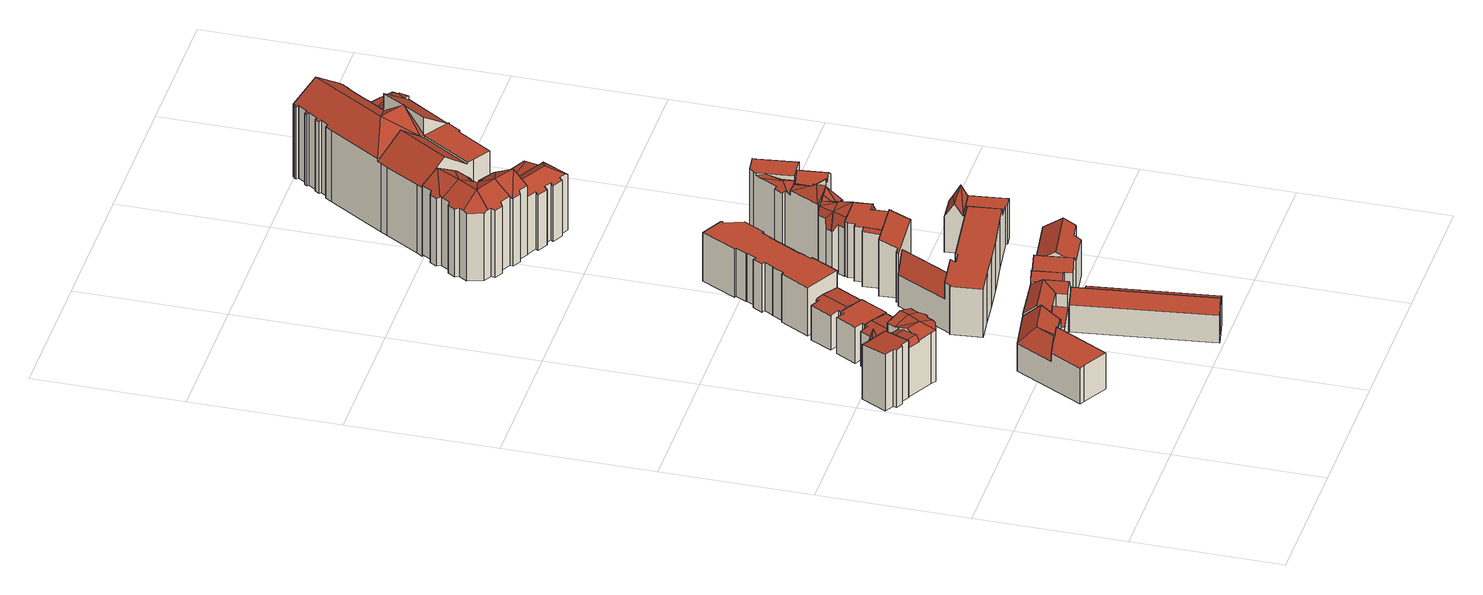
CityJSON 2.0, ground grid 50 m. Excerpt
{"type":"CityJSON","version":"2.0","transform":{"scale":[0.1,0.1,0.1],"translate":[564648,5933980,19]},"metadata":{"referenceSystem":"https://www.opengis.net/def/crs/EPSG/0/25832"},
"CityObjects":{
"building1":{"type":"Building","attributes":{"Gemeindeschluessel":"02000000","Geometrietyp2DReferenz":"3000","function":"31001_1010","roofType":"1000","measuredHeight":21.52,"storeysAboveGround":5},"geometry":[{"type":"MultiSurface","lod":"2","boundaries":[[[0,1,2,3,4]],[[2,5,3]],[[2,6,7,5]],[[1,8,6,2]],[[9,10,11,12]],[[13,14,15,16]],[[4,17,18,0]],[[19,20,21,22]],[[22,21,23,24]],[[24,23,25,26]],[[26,25,14,13]],[[19,22,24,26,13,16,9,12,27,28,29]],[[28,27,30,17,4,3,5,7]],[[19,29,8,1,0,18,20]],[[29,28,7,6,8]],[[10,9,16,15]],[[30,27,12,11]],[[30,11,10,15,14,25,23,21,20,18,17]]],"semantics":{"surfaces":[{"type":"RoofSurface"},{"type":"WallSurface"},{"type":"GroundSurface"}],"values":[0,0,0,0,1,1,1,1,1,1,1,2,1,1,1,1,1,0]}}]},
"building2":{"type":"Building","attributes":{"Gemeindeschluessel":"02000000","Geometrietyp2DReferenz":"3000","function":"31001_1010","roofType":"3100","measuredHeight":14.81,"storeysAboveGround":3},"geometry":[{"type":"MultiSurface","lod":"2","boundaries":[[[31,32,33,34,35,36,37,38,39]],[[31,40,41,42,43]],[[39,44,41,40]],[[45,46,44,47]],[[43,32,31]],[[39,38,44]],[[44,38,37,47,48]],[[49,36,35,50]],[[50,35,34,51]],[[51,34,33,52]],[[49,50,51,52,53,54,55]],[[56,54,53,42]],[[55,54,56,57,46,45]],[[31,39,40]],[[49,55,45,47,37,36]],[[53,52,33,32,43,42]],[[41,44,46,57]],[[41,57,56,42]]],"semantics":{"surfaces":[{"type":"RoofSurface"},{"type":"WallSurface"},{"type":"GroundSurface"}],"values":[0,0,0,0,1,1,1,1,1,1,2,1,1,1,1,1,0,0]}}]},
"building3":{"type":"Building","attributes":{"Gemeindeschluessel":"02000000","Geometrietyp2DReferenz":"3000","function":"31001_1010","roofType":"3100","measuredHeight":20.63,"storeysAboveGround":5},"geometry":[{"type":"MultiSurface","lod":"2","boundaries":[[[58,59,60,61,62]],[[63,64,61,60,65]],[[63,66,67,64]],[[59,68,69,70,71,72,73,65]],[[73,72,74,75,76]],[[72,77,78,74]],[[77,79,80,81,78]],[[82,83,72,71]],[[83,84,85,86,87,88,77,72]],[[88,89,79,77]],[[58,68,59]],[[90,70,69,91]],[[92,81,80,93]],[[94,88,87,95]],[[95,87,86,96]],[[96,86,85,97]],[[97,85,84,98]],[[94,95,96,97,98,99,90,91,100,101,102,92,93,103]],[[101,100,62,61,64,67]],[[73,76,66,63,65]],[[92,102,75,74,78,81]],[[94,103,89,88]],[[99,98,84,83,82]],[[103,93,80,79,89]],[[90,99,82,71,70]],[[102,101,67,66,76,75]],[[100,91,69,68,58,62]],[[59,65,60]]],"semantics":{"surfaces":[{"type":"RoofSurface"},{"type":"WallSurface"},{"type":"GroundSurface"}],"values":[0,0,0,0,0,0,0,0,0,0,1,1,1,1,1,1,1,2,1,1,1,1,1,1,1,1,1,1]}}]},
"building4":{"type":"Building","attributes":{"Gemeindeschluessel":"02000000","Geometrietyp2DReferenz":"3000","function":"31001_1010","roofType":"3100","measuredHeight":13.4,"storeysAboveGround":4},"geometry":[{"type":"MultiSurface","lod":"2","boundaries":[[[104,105,106,107,108,109,110,111,112,113]],[[114,115,107,106]],[[116,113,112,117]],[[117,112,111,118]],[[118,111,110,119]],[[119,110,109,120]],[[120,109,108,121]],[[122,105,104,123]],[[123,104,113,116]],[[124,115,114,125]],[[125,114,106,105,122]],[[121,108,107,115,124]],[[121,124,125,122,123,116,117,118,119,120]]],"semantics":{"surfaces":[{"type":"RoofSurface"},{"type":"WallSurface"},{"type":"GroundSurface"}],"values":[0,0,1,1,1,1,1,1,1,1,1,1,2]}}]},
"building5":{"type":"Building","attributes":{"Gemeindeschluessel":"02000000","Geometrietyp2DReferenz":"3000","function":"31001_1010","roofType":"1000","measuredHeight":13.15,"storeysAboveGround":4},"geometry":[{"type":"MultiSurface","lod":"2","boundaries":[[[126,127,128,129,130,131,132,133]],[[134,135,136,137,138,124,121,139]],[[134,133,132,135]],[[135,132,131,136]],[[136,131,130,137]],[[137,130,129,138]],[[138,129,128,124]],[[124,128,127,121]],[[121,127,126,139]],[[139,126,133,134]]],"semantics":{"surfaces":[{"type":"RoofSurface"},{"type":"GroundSurface"},{"type":"WallSurface"}],"values":[0,1,2,2,2,2,2,2,2,2]}}]},
"building6":{"type":"Building","attributes":{"Gemeindeschluessel":"02000000","Geometrietyp2DReferenz":"3000","function":"31001_1010","roofType":"2100","measuredHeight":13.55,"storeysAboveGround":3},"geometry":[{"type":"MultiSurface","lod":"2","boundaries":[[[140,141,142,143]],[[143,142,144,145]],[[141,140,146,147]],[[147,146,145,144]],[[145,146,140,143]],[[147,144,142,141]]],"semantics":{"surfaces":[{"type":"WallSurface"},{"type":"GroundSurface"},{"type":"RoofSurface"}],"values":[0,0,0,0,1,2]}}]},
"building7":{"type":"Building","attributes":{"Gemeindeschluessel":"02000000","Geometrietyp2DReferenz":"3000","function":"31001_3030","roofType":"3100","measuredHeight":14.46,"storeysAboveGround":3},"geometry":[{"type":"MultiSurface","lod":"2","boundaries":[[[148,149,150,151,152,153]],[[154,155,156,157,158]],[[152,159,153]],[[152,151,160]],[[158,160,151,150,154]],[[161,149,148,162]],[[157,163,160,158]],[[164,156,155,165]],[[166,167,164,165,161,162,168,169,170]],[[171,170,169,172]],[[173,172,174,175]],[[176,173,175,159,152,160,163]],[[174,172,169,168]],[[168,162,148,153,159,175,174]],[[176,163,157,156,164,167]],[[176,167,166,177]],[[166,170,171,178,177]],[[161,165,155,154,150,149]],[[178,171,172,173]],[[178,173,176,177]]],"semantics":{"surfaces":[{"type":"RoofSurface"},{"type":"WallSurface"},{"type":"GroundSurface"}],"values":[0,0,1,1,1,1,1,1,2,1,0,0,1,1,1,1,1,1,0,0]}}]},
"building8":{"type":"Building","attributes":{"Gemeindeschluessel":"02000000","Geometrietyp2DReferenz":"3000","function":"31001_1010","roofType":"3100","measuredHeight":13.31,"storeysAboveGround":4},"geometry":[{"type":"MultiSurface","lod":"2","boundaries":[[[179,180,181,182,183,184,185,186]],[[187,188,182,181]],[[189,186,185,190]],[[190,185,184,191]],[[191,184,183,192]],[[193,180,179,194]],[[194,179,186,189]],[[195,188,187,196]],[[196,187,181,180,193]],[[192,183,182,188,195]],[[192,195,196,193,194,189,190,191]]],"semantics":{"surfaces":[{"type":"RoofSurface"},{"type":"WallSurface"},{"type":"GroundSurface"}],"values":[0,0,1,1,1,1,1,1,1,1,2]}}]},
"building9":{"type":"Building","attributes":{"Gemeindeschluessel":"02000000","Geometrietyp2DReferenz":"3000","function":"31001_1010","roofType":"2100","measuredHeight":12.66,"storeysAboveGround":3},"geometry":[{"type":"MultiSurface","lod":"2","boundaries":[[[197,198,199,200]],[[140,201,202,203]],[[201,140,197,200]],[[140,203,198,197]],[[203,202,199,198]],[[202,201,200,199]]],"semantics":{"surfaces":[{"type":"RoofSurface"},{"type":"GroundSurface"},{"type":"WallSurface"}],"values":[0,1,2,2,2,2]}}]},
"building10":{"type":"Building","attributes":{"Gemeindeschluessel":"02000000","Geometrietyp2DReferenz":"3000","function":"31001_1010","roofType":"3100","measuredHeight":16.79,"storeysAboveGround":4},"geometry":[{"type":"MultiSurface","lod":"2","boundaries":[[[204,205,206,207]],[[205,208,209,210,206]],[[211,204,207,212]],[[208,213,214,209]],[[215,216,211,212,217,218,219]],[[211,216,220,213,208,205,204]],[[218,217,210,209,214,221,222]],[[223,219,218,222]],[[215,219,223,224,225]],[[220,216,215,225]],[[217,212,207,206,210]],[[224,223,222,221]],[[224,221,214,213,220,225]]],"semantics":{"surfaces":[{"type":"RoofSurface"},{"type":"WallSurface"},{"type":"GroundSurface"}],"values":[0,0,1,1,2,1,1,1,1,1,1,0,0]}}]},
"building11":{"type":"Building","attributes":{"Gemeindeschluessel":"02000000","Geometrietyp2DReferenz":"3000","function":"31001_3050","roofType":"1000","measuredHeight":17.78,"storeysAboveGround":4},"geometry":[{"type":"MultiSurface","lod":"2","boundaries":[[[226,227,228,229]],[[229,228,230,231]],[[231,230,232,233]],[[233,232,234,235]],[[235,234,236,237]],[[237,236,238,239]],[[239,238,240,241]],[[241,240,242,243]],[[243,242,244,245]],[[245,244,246,247]],[[247,246,248,249]],[[249,248,250,251]],[[251,250,252,253]],[[254,255,256,257]],[[257,256,258,259]],[[259,258,260,261]],[[261,260,262,263]],[[263,262,264,265]],[[265,264,266,267]],[[267,266,268,269]],[[269,268,270,271]],[[272,273,274,275]],[[270,268,266,264,262,260,258,256,255,276,277,274,273,252,250,248,246,244,242,240,238,236,234,232,230,228,227]],[[254,257,259,261,263,265,267,269,271,226,229,231,233,235,237,239,241,243,245,247,249,251,253,272,275,278,279]],[[226,271,270,227]],[[254,279,276,255]],[[279,278,277,276]],[[278,275,274,277]],[[272,253,252,273]]],"semantics":{"surfaces":[{"type":"WallSurface"},{"type":"RoofSurface"},{"type":"GroundSurface"}],"values":[0,0,0,0,0,0,0,0,0,0,0,0,0,0,0,0,0,0,0,0,0,0,1,2,0,0,0,0,0]}}]},
"building12":{"type":"Building","attributes":{"Gemeindeschluessel":"02000000","Geometrietyp2DReferenz":"3000","function":"31001_1010","roofType":"1000","measuredHeight":18.11,"storeysAboveGround":4},"geometry":[{"type":"MultiSurface","lod":"2","boundaries":[[[280,281,282]],[[283,280,282]],[[284,285,280,283]],[[286,287,288,289,290,291,292,293,294]],[[295,296,297,298]],[[299,300,301,302]],[[287,303,304,288]],[[305,306,307,308]],[[308,307,309,310]],[[310,309,311,312]],[[284,294,293,285]],[[313,292,291,314]],[[314,291,290,315]],[[315,290,289,316]],[[317,318,319,320]],[[321,322,323,324]],[[296,295,325,326,327,328]],[[329,286,294,284,283,282,318,317]],[[320,319,281,280,285,293,292,313]],[[305,308,310,312,330,331,325,295,298,332,333,334,299,302,329,317,320,313,314,315,316]],[[335,311,309,307,306,304,303,301,300,336,337,327,326,338]],[[332,298,297,322,321]],[[333,332,321,324]],[[305,316,289,288,304,306]],[[329,302,301,303,287,286]],[[335,338,331,330]],[[311,335,330,312]],[[336,300,299,334]],[[334,333,324,337,336]],[[327,337,324,323,328]],[[338,326,325,331]],[[281,319,318,282]],[[296,328,323,322,297]]],"semantics":{"surfaces":[{"type":"RoofSurface"},{"type":"WallSurface"},{"type":"GroundSurface"}],"values":[0,0,0,0,1,1,1,1,1,1,1,1,1,1,1,0,1,1,1,2,0,1,1,1,1,1,1,1,1,1,1,0,0]}}]},
"building13":{"type":"Building","attributes":{"Gemeindeschluessel":"02000000","Geometrietyp2DReferenz":"3000","function":"31001_1010","roofType":"3100","measuredHeight":17.13,"storeysAboveGround":5},"geometry":[{"type":"MultiSurface","lod":"2","boundaries":[[[339,340,341,342,343]],[[344,345,346,347,340,339]],[[348,343,342,349]],[[349,342,341,350]],[[351,347,346,352]],[[352,346,345,353]],[[353,345,344,354]],[[354,344,339,343,348]],[[350,341,340,347,351]],[[350,351,352,353,354,348,349]]],"semantics":{"surfaces":[{"type":"RoofSurface"},{"type":"WallSurface"},{"type":"GroundSurface"}],"values":[0,0,1,1,1,1,1,1,1,2]}}]},
"building14":{"type":"Building","attributes":{"Gemeindeschluessel":"02000000","Geometrietyp2DReferenz":"3000","function":"31001_1120","roofType":"1000","measuredHeight":20.81,"storeysAboveGround":6},"geometry":[{"type":"MultiSurface","lod":"2","boundaries":[[[355,356,357,358,359]],[[360,361,362,363]],[[364,361,360]],[[365,366,364,360]],[[367,368,369,370]],[[371,358,357]],[[372,373,374,375]],[[375,374,376,377]],[[377,376,378,379]],[[356,380,357]],[[381,382,383,384]],[[385,386,387,388]],[[388,387,389,390]],[[362,391,392,363]],[[393,394,395,396]],[[390,389,391,362,361,364,366,397]],[[384,383,394,393]],[[381,384,393,396,367,370,398,399,400,372,375,377,379,385,388,390,397]],[[401,369,368,395,394,383,382,402,403]],[[371,357,380,404,392,391,389,387,386,378,376,374,373]],[[381,397,366,365,402,382]],[[402,365,360,363,392,404,403]],[[371,373,372,400]],[[378,386,385,379]],[[401,403,404,380,356,355]],[[399,398,401,355,359]],[[400,399,359,358,371]],[[395,368,367,396]],[[369,401,398,370]]],"semantics":{"surfaces":[{"type":"RoofSurface"},{"type":"WallSurface"},{"type":"GroundSurface"}],"values":[0,0,0,0,1,1,1,1,1,1,1,1,1,1,1,1,1,2,0,0,1,1,1,1,1,1,1,1,1]}}]},
"building15":{"type":"Building","attributes":{"Gemeindeschluessel":"02000000","Geometrietyp2DReferenz":"3000","function":"31001_1130","roofType":"1000","measuredHeight":20.73,"storeysAboveGround":6},"geometry":[{"type":"MultiSurface","lod":"2","boundaries":[[[405,406,407,408,409,410]],[[411,412,413,414,405]],[[415,416,417,410,409]],[[411,418,419,412]],[[420,421,422]],[[423,424,425,426,421]],[[425,427,428,429,426]],[[423,430,431,424]],[[428,432,433,434,435,429]],[[436,437,438,439,433,432]],[[440,408,407,441]],[[441,407,406,442]],[[443,414,413,444]],[[445,416,415,446]],[[447,435,434,448]],[[449,439,438,450]],[[450,438,437,451]],[[451,437,436,452]],[[453,431,430,417,416,445]],[[454,419,418,422,421,426,429,435,447]],[[455,453,445,446,440,441,442,443,444,454,447,448,449,450,451,452]],[[420,422,418,411,410]],[[417,430,423,421,420,410]],[[453,455,427,425,424,431]],[[455,452,436,432,428,427]],[[449,448,434,433,439]],[[405,410,411]],[[454,444,413,412,419]],[[440,446,415,409,408]],[[443,442,406,405,414]]],"semantics":{"surfaces":[{"type":"RoofSurface"},{"type":"WallSurface"},{"type":"GroundSurface"}],"values":[0,0,0,0,0,0,0,0,0,0,1,1,1,1,1,1,1,1,1,1,2,0,0,1,1,1,1,1,1,1]}}]},
"building16":{"type":"Building","attributes":{"Gemeindeschluessel":"02000000","Geometrietyp2DReferenz":"3000","function":"31001_1120","roofType":"3100","measuredHeight":29.17,"storeysAboveGround":7},"geometry":[{"type":"MultiSurface","lod":"2","boundaries":[[[456,457,458,459,460]],[[458,461,462,463,464,465,466,459]],[[467,468,469,470,471,472,458,457]],[[473,474,475,476,477,478]],[[461,474,473,479,462]],[[480,481,461,458]],[[472,482,480,458]],[[483,474,461]],[[484,485,486,472,471]],[[487,488,489,486,485,490]],[[491,472,486]],[[492,456,460,493]],[[494,466,465,495]],[[495,465,464,496]],[[496,464,463,497]],[[498,470,469,499]],[[499,469,468,500]],[[500,468,467,501]],[[502,478,477,503]],[[503,477,476,504]],[[504,476,475,505]],[[506,507,508,509]],[[510,489,488,511]],[[511,488,487,512]],[[512,487,490,513]],[[514,515,516,517]],[[518,519,520,521]],[[522,523,524,525]],[[525,524,491,486,489,510]],[[519,518,505,475,474,483]],[[526,498,499,500,501,492,493,494,495,496,497,527,502,503,504,505,518,521,506,509,514,517,522,525,510,511,512,513]],[[514,509,508,481,480,482,515]],[[523,522,517,516]],[[526,513,490,485,484]],[[507,506,521,520]],[[502,527,479,473,478]],[[498,526,484,471,470]],[[527,497,463,462,479]],[[492,501,467,457,456]],[[494,493,460,459,466]],[[523,516,515,482,472,491,524]],[[507,520,519,483,461,481,508]]],"semantics":{"surfaces":[{"type":"RoofSurface"},{"type":"WallSurface"},{"type":"GroundSurface"}],"values":[0,0,0,0,0,0,0,0,0,0,0,1,1,1,1,1,1,1,1,1,1,1,1,1,1,1,1,1,1,1,2,1,1,1,1,1,1,1,1,1,0,0]}}]},
"building17":{"type":"Building","attributes":{"Gemeindeschluessel":"02000000","Geometrietyp2DReferenz":"3000","function":"31001_1010","roofType":"1000","measuredHeight":22.23,"storeysAboveGround":6},"geometry":[{"type":"MultiSurface","lod":"2","boundaries":[[[435,528,529,530,531,532]],[[530,533,534,535,536,531]],[[537,538,539,540,541,542,543]],[[544,542,541,545,546,547,548]],[[549,550,545,541]],[[551,549,541]],[[540,552,551,541]],[[553,530,554,555,556,557,558]],[[559,560,556,561,562,563,564]],[[562,565,566,563]],[[567,568,569]],[[570,435,532,571]],[[543,572,537]],[[573,538,537]],[[574,548,547,575]],[[575,547,546,576]],[[577,544,548,574]],[[569,551,552,567]],[[578,579,580,581]],[[581,580,582,583]],[[583,582,584,585]],[[553,586,530]],[[556,555,561]],[[529,554,530]],[[587,553,558,588]],[[556,560,557]],[[538,573,589,535,534,590,591,592,593,539]],[[546,545,550,594,595,579,578,596,597,598,576]],[[593,599,600,601,602,603,604,568,567,552,540,539]],[[534,533,605,586,553,587,606,607,590]],[[570,608,609,610,611,612,565,562,561,555,554,529,528,435]],[[532,531,536,572,543,542,544,577,613,614,615,616,571]],[[611,610,609,608,570,571,616,615,614,613,577,574,575,576,598,597,596,578,581,583,585,617,612],[618,602,601,600,599,593,592,591,590,607,606,587,588,619,620]],[[568,604,621,622,594,550,549,551,569]],[[558,557,560,559,620,619,588]],[[618,620,559,564,623,603,602]],[[564,563,566,624,625,623]],[[624,566,565,612,617,585,584]],[[530,586,605,533]],[[622,621,604,603,623,625,624,584,582,580,579,595,594]],[[535,589,573,537,572,536]]],"semantics":{"surfaces":[{"type":"RoofSurface"},{"type":"WallSurface"},{"type":"GroundSurface"}],"values":[0,0,0,0,0,0,0,0,0,0,0,1,1,1,1,1,1,1,1,1,1,1,1,1,1,1,1,1,1,1,1,1,2,1,1,1,1,1,0,0,0]}}]},
"building18":{"type":"Building","attributes":{"Gemeindeschluessel":"02000000","Geometrietyp2DReferenz":"3000","function":"31001_1010","roofType":"3100","measuredHeight":24.31,"storeysAboveGround":6},"geometry":[{"type":"MultiSurface","lod":"2","boundaries":[[[626,627,628]],[[627,629,630,628]],[[631,632,633,634]],[[635,636,637,638]],[[638,637,639,640]],[[640,639,641,642]],[[642,641,643,644]],[[644,643,645,646]],[[646,645,647,648]],[[648,647,649,650]],[[651,652,633,653]],[[654,626,628,655]],[[656,630,629,657]],[[653,633,632,658]],[[651,653,658,635,638,640,642,644,646,648,650,659,660,661,656,657]],[[656,661,655,628,630]],[[651,657,629,627,626,654,652]],[[635,658,632,631,636]],[[655,661,660,662]],[[663,659,650,649]],[[660,659,663,664,662]],[[634,633,652,654,655,662,664]],[[634,664,663,649,647,645,643,641,639,637,636,631]]],"semantics":{"surfaces":[{"type":"RoofSurface"},{"type":"WallSurface"},{"type":"GroundSurface"}],"values":[0,0,0,1,1,1,1,1,1,1,1,1,1,1,2,1,1,1,1,1,1,0,0]}}]},
"building19":{"type":"Building","attributes":{"name":"Handwerkskammer","Gemeindeschluessel":"02000000","Geometrietyp2DReferenz":"3000","function":"31001_2010","roofType":"3100","measuredHeight":32.86,"storeysAboveGround":6},"geometry":[{"type":"MultiSurface","lod":"2","boundaries":[[[665,666,667,668,669,670,671,672]],[[673,674,675,666,665]],[[676,677,678,679,680,681,682,683,684,685]],[[686,687,688,689]],[[690,691,675]],[[691,692,683,693,694,695,696,697,687]],[[696,698,699]],[[700,701,702,698]],[[696,703,704,700,698]],[[705,706,703,696]],[[707,708,709,710]],[[711,672,671,712]],[[712,671,670,713]],[[713,670,669,714]],[[667,715,668]],[[673,685,684,674]],[[683,682,693]],[[716,680,679,717]],[[717,679,678,718]],[[718,678,677,719]],[[719,677,676,720]],[[721,722,723,724]],[[724,723,725,726]],[[727,728,729,730]],[[730,729,731,732]],[[732,731,733,734]],[[734,733,735,736]],[[736,735,737,738]],[[738,737,739,740]],[[740,739,741,742]],[[742,741,743,744]],[[744,743,745,746]],[[746,745,747,748]],[[748,747,749,750]],[[750,749,751,752]],[[753,754,728,727]],[[690,692,691]],[[699,697,696]],[[755,756,757,758]],[[759,760,761,762]],[[762,761,763,764]],[[764,763,765,766]],[[766,765,767,768]],[[768,767,769,770]],[[770,769,771,772]],[[772,771,773,774]],[[774,773,775,776]],[[776,775,777,778]],[[708,702,701,709]],[[695,705,696]],[[779,780,781,782]],[[782,781,783,784]],[[784,783,785,786]],[[786,785,787,788]],[[788,787,789,790]],[[791,757,756,789,787,785,783,781,780,792,793,689,688,698]],[[720,676,685,673,665,672,711]],[[722,721,714,669,668,715]],[[794,716,717,718,719,720,711,712,713,714,721,724,726,753,727,730,732,734,736,738,740,742,744,746,748,750,752,795,779,782,784,786,788,790,755,758,796,797,798,799,759,762,764,766,768,770,772,774,776,778]],[[675,689,715,667]],[[725,723,722,715,689,793,751,749,747,745,743,741,739,737,735,733,731,729,728,754]],[[796,758,757,791,707,710]],[[797,796,710,709,701,700,704]],[[798,797,704,703,706]],[[800,794,778,777]],[[755,790,789,756]],[[779,795,792,780]],[[791,698,702,708,707]],[[759,799,694,801,760]],[[799,798,706,705,695,694]],[[687,697,699,698,688]],[[674,684,683,692,690,675]],[[795,752,751,793,792]],[[691,687,686]],[[725,754,753,726]],[[716,794,800,802,681,680]],[[801,694,693,682,681,802]],[[675,667,666]],[[801,802,800,777,775,773,771,769,767,765,763,761,760]],[[675,691,686,689]]],"semantics":{"surfaces":[{"type":"RoofSurface"},{"type":"WallSurface"},{"type":"GroundSurface"}],"values":[0,0,0,0,0,0,0,0,0,0,0,1,1,1,1,1,1,1,1,1,1,1,1,1,1,1,1,1,1,1,1,1,1,1,1,1,1,1,1,1,1,1,1,1,1,1,1,1,1,1,1,1,1,1,1,0,1,1,2,0,0,1,1,1,1,1,1,1,1,1,1,1,1,1,1,1,1,1,0,0]}}]}
},
"vertices":[
[145,947,102],[145,947,104],[124,980,221],[97,980,141],[94,974,102],[110,1003,141],[163,981,105],[113,1009,105],[163,981,104],[6,911,5],[6,911,215],[53,996,206],[53,996,5],[36,882,5],[36,882,217],[37,894,215],[37,894,5],[94,974,206],[145,947,206],[141,940,5],[141,940,207],[98,861,216],[98,861,5],[69,876,215],[69,876,5],[59,870,217],[59,870,5],[93,974,5],[113,1009,5],[163,981,5],[93,974,206],
[282,451,154],[234,443,154],[175,335,154],[192,326,154],[276,280,154],[376,464,154],[377,464,154],[377,465,154],[328,457,154],[305,454,169],[340,518,169],[303,570,123],[234,443,123],[377,465,123],[468,476,123],[468,478,123],[377,464,123],[377,464,122],[376,464,21],[276,280,21],[192,326,21],[175,335,21],[303,570,21],[453,592,21],[468,476,21],[453,592,123],[461,536,169],
[139,838,188],[142,843,197],[146,849,208],[104,872,208],[98,861,188],[171,895,201],[129,918,201],[154,864,205],[183,917,192],[141,940,192],[139,838,194],[187,812,194],[203,803,194],[205,803,195],[213,856,213],[164,883,213],[189,928,195],[183,916,199],[183,917,199],[240,900,213],[190,928,195],[256,929,213],[213,953,197],[206,957,195],[246,815,195],[251,825,198],[255,832,198],[262,844,198],[275,849,195],[283,860,194],[280,878,198],[296,907,199],[203,803,7],[187,812,7],[206,957,7],[213,953,7],[280,878,7],[283,860,7],[275,849,7],[262,844,7],[255,832,7],[246,815,7],[98,861,7],[141,940,7],[183,916,7],[296,907,7],
[219,963,135],[213,953,135],[238,939,138],[288,1030,138],[263,1044,135],[258,1033,135],[231,1048,131],[206,1002,131],[200,1006,131],[186,981,131],[296,907,131],[346,998,131],[186,981,4],[200,1006,4],[206,1002,4],[231,1048,4],[258,1033,4],[263,1044,4],[213,953,4],[219,963,4],[346,998,4],[296,907,4],
[268,1053,136],[263,1044,136],[346,998,136],[395,1089,136],[313,1134,136],[307,1122,136],[278,1138,136],[240,1068,136],[240,1068,4],[278,1138,4],[307,1122,4],[313,1134,4],[395,1089,4],[268,1053,4],
[658,17,23],[658,17,157],[611,8,124],[611,8,23],[549,470,124],[549,470,23],[597,477,23],[597,477,158],
[468,476,93],[470,463,93],[520,466,134],[514,514,134],[508,513,129],[464,508,93],[520,466,93],[522,466,93],[514,513,93],[522,515,93],[514,514,93],[464,508,129],[514,514,129],[470,463,19],[468,476,19],[522,515,129],[514,513,19],[522,466,19],[596,487,19],[591,524,19],[453,592,19],[622,612,19],[639,491,19],[639,491,130],[622,612,130],[607,568,163],[453,592,130],[459,550,163],[591,524,130],[596,487,129],[618,489,163],
[318,1143,135],[313,1134,135],[340,1120,138],[389,1211,138],[364,1225,135],[358,1215,135],[328,1232,132],[289,1160,132],[395,1089,132],[445,1181,132],[289,1160,5],[328,1232,5],[358,1215,5],[364,1225,5],[313,1134,5],[318,1143,5],[445,1181,5],[395,1089,5],
[658,17,150],[715,29,126],[659,445,127],[603,438,150],[603,438,23],[659,445,23],[715,29,23],
[636,514,138],[656,517,165],[642,615,165],[622,612,139],[677,520,138],[663,618,138],[662,618,138],[636,514,17],[622,612,17],[677,520,151],[663,618,151],[681,493,17],[677,520,17],[662,618,17],[733,628,17],[751,503,17],[677,520,152],[698,623,185],[733,628,152],[751,503,152],[716,498,185],[681,493,152],
[330,1243,17],[330,1243,195],[383,1341,195],[383,1341,17],[391,1338,195],[391,1338,17],[411,1376,195],[411,1376,17],[413,1375,195],[413,1375,17],[431,1407,195],[431,1407,17],[420,1413,195],[420,1413,17],[438,1446,195],[438,1446,17],[449,1440,195],[449,1440,17],[466,1473,195],[466,1473,17],[464,1475,195],[464,1475,17],[484,1513,195],[484,1513,17],[478,1516,195],[478,1516,17],[541,1634,195],[541,1634,17],[593,1454,17],[593,1454,195],[587,1457,195],[587,1457,17],[570,1425,195],[570,1425,17],[568,1426,195],[568,1426,17],[508,1317,195],[508,1317,17],[511,1316,195],[511,1316,17],[490,1277,195],[490,1277,17],[495,1273,195],[495,1273,17],[445,1181,195],[445,1181,17],[614,1596,17],[614,1596,195],[615,1592,195],[615,1592,17],[632,1525,195],[610,1588,195],[610,1588,17],[632,1525,17],
[1003,937,194],[1000,960,153],[896,927,194],[899,901,153],[899,901,152],[1006,914,152],[901,888,156],[900,888,156],[914,780,156],[984,789,156],[985,782,156],[1023,787,156],[1022,794,156],[1006,914,156],[899,901,156],[566,1019,13],[566,1019,129],[578,1020,140],[578,1020,13],[633,847,13],[633,847,190],[632,855,190],[632,855,13],[900,888,190],[914,780,190],[846,771,13],[846,771,190],[730,753,190],[730,753,13],[642,742,190],[642,742,13],[555,732,190],[555,732,13],[1022,794,13],[1023,787,13],[985,782,13],[984,789,13],[892,959,13],[892,959,142],[998,972,134],[998,972,13],[692,1028,127],[628,1023,183],[538,854,183],[602,863,129],[462,825,13],[462,825,190],[474,846,190],[474,846,129],[901,888,13],[467,722,13],[456,825,13],[692,1028,13],[602,863,13],[590,842,13],[467,722,190],[590,842,190],[602,863,190],[456,825,190],
[742,565,179],[929,591,179],[920,653,140],[805,637,140],[733,628,140],[751,503,140],[883,521,140],[880,543,154],[934,550,154],[733,628,8],[805,637,8],[920,653,8],[934,550,8],[880,543,8],[883,521,8],[751,503,8],
[638,1092,217],[663,1094,217],[661,1126,220],[659,1154,223],[634,1152,223],[767,1101,91],[795,1158,210],[794,1159,213],[761,1158,213],[801,1103,91],[768,1095,91],[802,1098,91],[601,1030,19],[601,1030,202],[597,1089,227],[597,1089,19],[659,1154,220],[658,1183,19],[658,1183,220],[673,1184,220],[673,1184,19],[672,1208,220],[672,1208,19],[678,1219,220],[678,1219,19],[663,1094,220],[766,1095,19],[766,1095,225],[770,1033,199],[770,1033,19],[759,1220,19],[759,1220,220],[788,1222,220],[788,1222,19],[788,1207,220],[788,1207,19],[794,1159,220],[761,1158,220],[578,1020,19],[578,1020,199],[578,1028,202],[578,1028,19],[802,1098,19],[638,1092,19],[634,1152,19],[659,1154,19],[638,1092,227],[768,1095,225],[767,1101,227],[767,1101,220],
[684,1264,172],[682,1259,172],[688,1242,196],[678,1219,196],[694,1219,224],[715,1265,224],[712,1265,224],[709,1288,199],[709,1287,199],[692,1281,173],[759,1220,219],[788,1222,216],[793,1223,216],[734,1316,224],[721,1315,200],[778,1268,217],[774,1319,216],[735,1316,224],[785,1269,216],[813,1270,172],[813,1271,172],[775,1319,215],[812,1274,174],[813,1274,174],[802,1321,219],[795,1223,216],[817,1225,180],[816,1274,174],[850,1325,219],[850,1326,219],[825,1323,219],[851,1278,176],[852,1273,172],[861,1274,172],[860,1278,176],[678,1219,17],[688,1242,17],[682,1259,17],[692,1281,17],[709,1287,17],[788,1222,17],[759,1220,17],[825,1323,17],[850,1326,17],[860,1278,17],[861,1274,17],[852,1273,17],[851,1278,17],[817,1225,17],[721,1315,17],[812,1274,17],
[376,2285,260],[388,2278,267],[431,2325,304],[367,2348,266],[361,2337,260],[473,2393,304],[417,2428,267],[402,2403,266],[389,2404,260],[373,2378,260],[378,2365,266],[402,2271,267],[401,2258,260],[429,2243,260],[440,2251,267],[476,2232,267],[505,2287,304],[420,2439,265],[519,2474,304],[467,2507,267],[446,2473,267],[431,2472,260],[417,2450,260],[422,2435,267],[535,2351,261],[534,2356,263],[536,2345,264],[582,2435,260],[478,2231,267],[477,2223,262],[574,2247,304],[505,2205,261],[516,2211,267],[547,2195,267],[477,2220,261],[607,2310,260],[376,2285,12],[361,2337,12],[378,2365,12],[373,2378,12],[389,2404,12],[402,2403,12],[440,2251,12],[429,2243,12],[401,2258,12],[402,2271,12],[417,2450,12],[431,2472,12],[446,2473,12],[467,2507,12],[540,2381,12],[540,2381,267],[533,2368,267],[533,2368,12],[547,2195,12],[516,2211,12],[505,2205,12],[477,2220,12],[536,2344,12],[536,2344,265],[547,2338,264],[547,2338,12],[591,2430,12],[591,2430,254],[552,2374,259],[552,2374,12],[553,2350,12],[553,2350,256],[612,2319,254],[612,2319,12],[478,2231,12],[422,2435,12],
[850,1326,214],[868,1328,211],[866,1358,211],[722,1316,237],[721,1315,237],[851,1367,215],[845,1366,216],[845,1371,217],[774,1413,237],[835,1424,218],[840,1425,218],[840,1425,219],[859,1427,219],[825,1454,233],[783,1428,223],[778,1419,218],[789,1439,223],[839,1531,223],[805,1470,223],[797,1474,219],[780,1443,219],[850,1517,233],[847,1546,224],[856,1471,218],[860,1427,218],[865,1368,204],[868,1328,233],[874,1328,233],[868,1375,199],[867,1381,194],[864,1377,197],[869,1384,201],[867,1381,199],[874,1328,199],[913,1332,229],[901,1431,229],[866,1427,202],[951,1336,199],[939,1434,199],[860,1427,160],[862,1427,160],[856,1471,160],[825,1323,15],[721,1315,15],[778,1419,236],[840,1425,217],[780,1443,15],[797,1474,15],[805,1470,15],[789,1439,15],[853,1557,15],[853,1557,234],[861,1571,234],[861,1571,15],[921,1579,234],[921,1579,15],[922,1566,234],[922,1566,15],[865,1368,211],[865,1368,15],[864,1377,15],[842,1410,217],[845,1366,15],[845,1371,15],[842,1410,15],[840,1425,15],[847,1546,234],[849,1551,234],[849,1551,15],[847,1546,15],[839,1531,15],[859,1427,15],[860,1427,15],[862,1427,15],[866,1428,15],[866,1428,234],[862,1427,234],[861,1368,212],[861,1368,15],[851,1367,15],[850,1326,15],[868,1328,15],[874,1328,15],[913,1332,15],[951,1336,15],[783,1428,15],[778,1419,15],[774,1413,15],[722,1316,15],[939,1434,15],[866,1427,15],[867,1381,15],[869,1384,15],[856,1471,234],[850,1517,234],[866,1427,234],[939,1434,234],[901,1431,234],
[737,2210,220],[758,2254,211],[617,2273,220],[762,2261,209],[642,2322,209],[702,2114,226],[710,2109,220],[757,2199,219],[682,2175,257],[678,2126,14],[678,2126,226],[673,2117,219],[673,2117,14],[638,2136,219],[638,2136,14],[642,2145,226],[642,2145,14],[617,2158,226],[617,2158,14],[612,2149,219],[612,2149,14],[577,2167,219],[577,2167,14],[582,2176,226],[582,2176,14],[736,2210,14],[736,2210,219],[757,2199,14],[737,2210,219],[617,2273,219],[642,2322,14],[762,2261,14],[710,2109,14],[547,2195,14],[593,2285,14],[617,2273,14],[593,2285,219],[547,2195,226],[568,2235,257],
[546,2457,329],[656,2626,329],[584,2671,267],[573,2678,258],[564,2663,258],[549,2640,258],[479,2527,260],[467,2507,260],[629,2406,257],[739,2575,257],[728,2582,267],[650,2393,264],[709,2357,264],[789,2479,264],[794,2475,264],[824,2520,264],[826,2518,264],[827,2520,264],[822,2523,264],[739,2575,264],[629,2406,264],[789,2652,333],[791,2655,330],[838,2729,267],[706,2704,333],[739,2575,267],[786,2649,330],[739,2575,330],[827,2520,260],[926,2672,260],[926,2673,260],[911,2682,272],[838,2729,330],[853,2752,267],[838,2729,272],[953,2730,260],[955,2733,259],[876,2787,259],[944,2712,264],[942,2713,264],[926,2673,272],[948,2709,264],[879,2792,65],[876,2787,65],[955,2733,65],[960,2741,65],[467,2507,5],[479,2527,5],[549,2640,5],[564,2663,5],[573,2678,267],[824,2520,5],[794,2475,5],[789,2479,5],[709,2357,5],[650,2393,5],[688,2856,5],[688,2856,267],[702,2877,267],[702,2877,5],[709,2872,273],[709,2872,5],[721,2903,5],[721,2903,268],[731,2918,269],[731,2918,5],[736,2915,273],[736,2915,5],[757,2946,273],[757,2946,5],[751,2950,268],[751,2950,5],[757,2959,268],[757,2959,5],[764,2955,274],[764,2955,5],[784,2984,274],[784,2984,5],[785,2987,274],[785,2987,5],[779,2991,269],[779,2991,5],[785,2999,270],[785,2999,5],[788,2997,272],[788,2997,5],[792,3004,272],[792,3004,5],[727,2899,5],[727,2899,274],[926,2866,5],[926,2866,267],[877,2793,268],[877,2793,5],[999,2625,5],[999,2625,65],[978,2592,65],[978,2592,5],[978,2578,65],[978,2578,5],[975,2564,65],[975,2564,5],[971,2551,65],[971,2551,5],[964,2538,65],[964,2538,5],[955,2527,65],[955,2527,5],[945,2517,65],[945,2517,5],[933,2509,65],[933,2509,5],[921,2503,65],[921,2503,5],[948,2897,5],[948,2897,266],[945,2892,266],[945,2892,5],[948,2889,264],[948,2889,5],[946,2886,264],[946,2886,5],[934,2868,264],[934,2868,5],[930,2863,264],[930,2863,5],[879,2792,267],[899,2931,307],[867,2953,333],[899,2470,5],[899,2931,5],[960,2741,5],[942,2713,5],[948,2709,5],[926,2672,5],[899,2470,65],[926,2672,65],[826,2518,65]
]}
